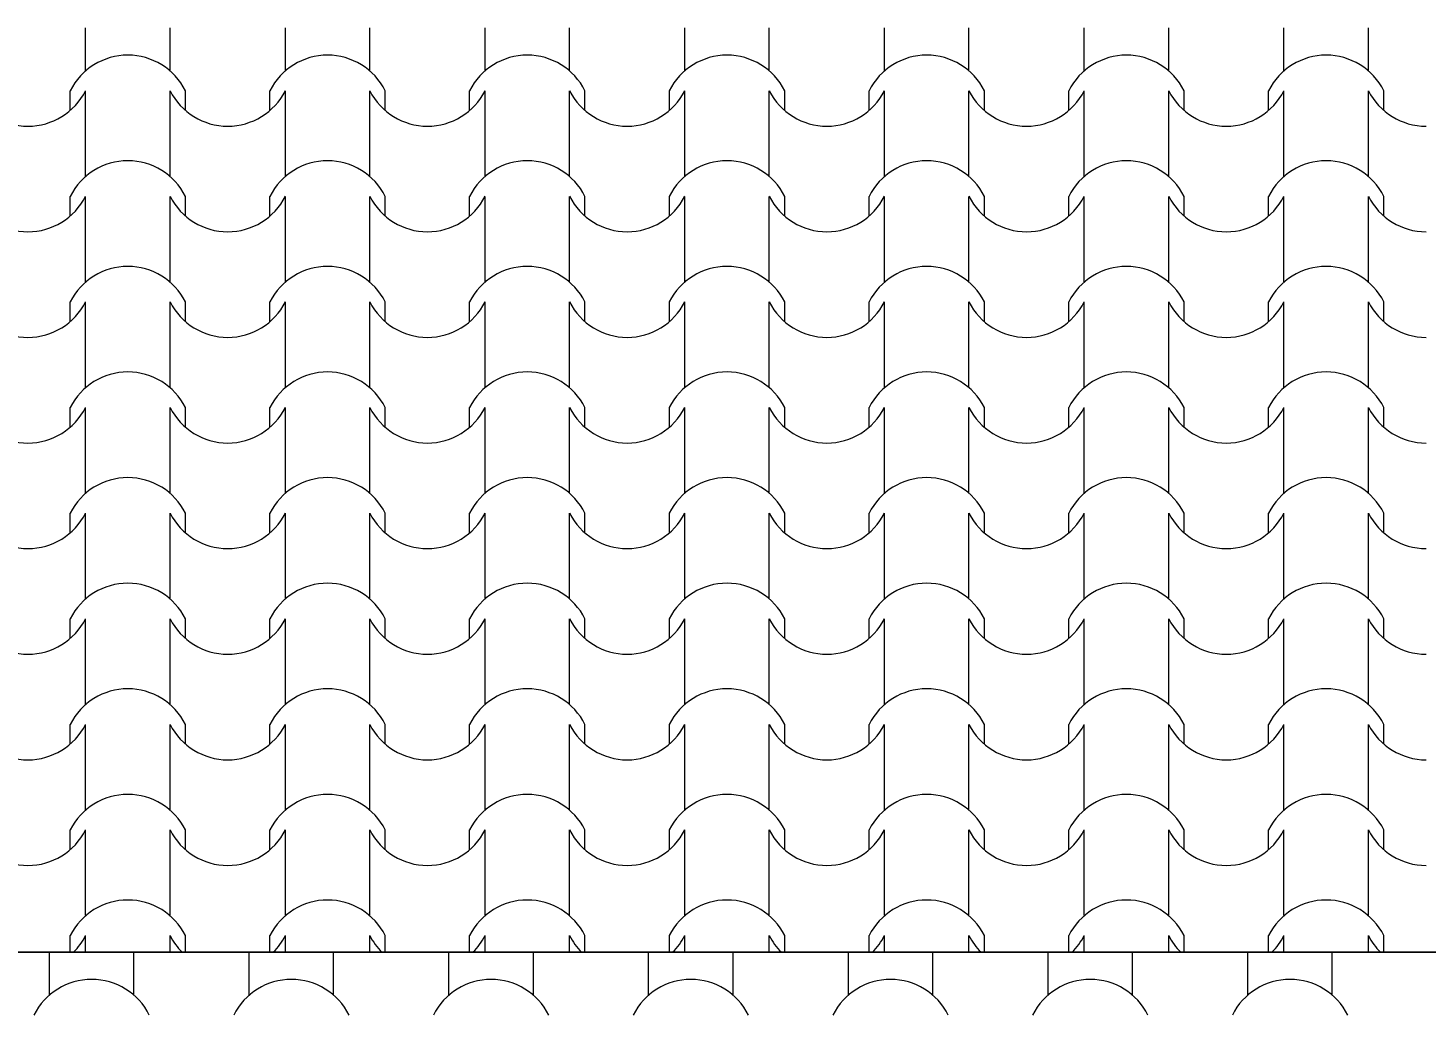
# Model space of a CAD drawing. Header units: feet. Extents: x 2791058 to 2855058, y -67651 to -26651.
# Drawn here: x 2827356 to 2831338, y -43962 to -41152 of the extents above; entities that cross this region are included whole.
import ezdxf

# ---------------------------------------------------------------- set-up
doc = ezdxf.new("R2010")
doc.units = ezdxf.units.FT
doc.header["$MEASUREMENT"] = 0
doc.linetypes.add('Dashed', pattern=[282.222223, 141.111112, -141.111112])
doc.layers.add('Dimensioning - General', color=7, linetype='Continuous')
for name, color, linetype, lineweight in [('Dimensioning - General_Pen_No__1', 7, 'Continuous', 0), ('Model Unit - Zone_Pen_No__101', 252, 'Continuous', 0), ('Structural - Bearing_Pen_No__1', 7, 'Continuous', 0)]:
    doc.layers.add(name, color=color, linetype=linetype, lineweight=lineweight)
doc.layers.add('Structural - Bearing_Pen_No__82', color=7, linetype='Continuous', lineweight=0, true_color=0xaaaaaa)
doc.styles.add('GENERATED_STYLE_2', font='arial.ttf')
doc.dimstyles.new('GENERATED_STYLE__2', dxfattribs={"dimtxt": 250, "dimasz": 190, "dimexe": 0.18, "dimexo": 3, "dimgap": 0.09, "dimtad": 1, "dimtih": 1, "dimtoh": 1, "dimlfac": 0.001, "dimzin": 0, "dimdsep": 46, "dimtxsty": 'GENERATED_STYLE_2', "dimblk": 'ARROWHEAD_2', "dimblk1": 'ARROWHEAD_2', "dimblk2": 'ARROWHEAD_2', "dimcen": 0.09, "dimclrd": 7, "dimclre": 7, "dimclrt": 7, "dimadec": 0, "dimazin": 0, "dimtfac": 1, "dimtdec": 4, "dimtmove": 0, "dimatfit": 3, "dimfxl": 1, "dimtolj": 1, "dimtzin": 0, "dimarcsym": 0})

# ---------------------------------------------------------------- blocks, each defined once
blk = doc.blocks.new('*X4', base_point=(2247653.8, -76425))
at = {"layer": 'Structural - Bearing_Pen_No__82', "color": 253, "linetype": 'Continuous', "lineweight": 0, "true_color": 0xaaaaaa}
for p, q in [((2827417, -43905.5), (2827417, -43783.5)), ((2827657.4, -43905.5), (2827657.4, -43783.5)), ((2827985.9, -43905.5), (2827985.9, -43783.5)), ((2828226.4, -43905.5), (2828226.4, -43783.5)), ((2828554.9, -43905.5), (2828554.9, -43783.5)), ((2828795.4, -43905.5), (2828795.4, -43783.5)), ((2829123.9, -43905.5), (2829123.9, -43783.5)), ((2829364.3, -43905.5), (2829364.3, -43783.5)), ((2829692.8, -43905.5), (2829692.8, -43783.5)), ((2829933.3, -43905.5), (2829933.3, -43783.5)), ((2830261.8, -43905.5), (2830261.8, -43783.5)), ((2830502.2, -43905.5), (2830502.2, -43783.5)), ((2830830.7, -43905.5), (2830830.7, -43783.5)), ((2831071.2, -43905.5), (2831071.2, -43783.5))]:
    blk.add_line(p, q, dxfattribs=at)
for centre in [(2827537.2, -44044.9), (2828106.2, -44044.9), (2828675.1, -44044.9), (2829244.1, -44044.9), (2829813.1, -44044.9), (2830382, -44044.9), (2830951, -44044.9)]:
    blk.add_arc(centre, 183.9, 26.7044, 153.2956, dxfattribs=at)
blk = doc.blocks.new('Fill_2', base_point=(2247653.8, -74225))
at = {"layer": 'Structural - Bearing_Pen_No__1', "color": 7, "linetype": 'Continuous', "lineweight": 0}
blk.add_line((2835418.2, -43783.5), (2819418.2, -43783.5), dxfattribs=at)
at = {"layer": 'Structural - Bearing_Pen_No__82', "color": 253, "linetype": 'Continuous', "lineweight": 0, "true_color": 0xaaaaaa}
blk.add_blockref('*X4', (2247653.8, -76425), dxfattribs=at)
blk = doc.blocks.new('*X6', base_point=(2247653.8, -76425))
at = {"layer": 'Structural - Bearing_Pen_No__82', "color": 253, "linetype": 'Continuous', "lineweight": 0, "true_color": 0xaaaaaa}
for p, q in [((2827520, -41274), (2827520, -41152.1)), ((2827760.5, -41274), (2827760.5, -41152.1)), ((2828089, -41274), (2828089, -41152.1)), ((2828329.4, -41274), (2828329.4, -41152.1)), ((2828657.9, -41274), (2828657.9, -41152.1)), ((2828898.4, -41274), (2828898.4, -41152.1)), ((2829226.9, -41274), (2829226.9, -41152.1)), ((2829467.4, -41274), (2829467.4, -41152.1)), ((2829795.8, -41274), (2829795.8, -41152.1)), ((2830036.3, -41274), (2830036.3, -41152.1)), ((2830364.8, -41274), (2830364.8, -41152.1)), ((2830605.3, -41274), (2830605.3, -41152.1)), ((2830933.8, -41274), (2830933.8, -41152.1)), ((2831174.2, -41274), (2831174.2, -41152.1)), ((2827476, -41386.9), (2827476, -41330.8)), ((2827520, -41452.7), (2827520, -41330.8)), ((2827760.5, -41452.7), (2827760.5, -41330.8)), ((2827804.5, -41386.9), (2827804.5, -41330.8)), ((2828045, -41386.9), (2828045, -41330.8)), ((2828089, -41452.7), (2828089, -41330.8)), ((2828329.4, -41452.7), (2828329.4, -41330.8)), ((2828373.4, -41386.9), (2828373.4, -41330.8)), ((2828613.9, -41386.9), (2828613.9, -41330.8)), ((2828657.9, -41452.7), (2828657.9, -41330.8)), ((2828898.4, -41452.7), (2828898.4, -41330.8)), ((2828942.4, -41386.9), (2828942.4, -41330.8)), ((2829182.9, -41386.9), (2829182.9, -41330.8)), ((2829226.9, -41452.7), (2829226.9, -41330.8)), ((2829467.4, -41452.7), (2829467.4, -41330.8)), ((2829511.4, -41386.9), (2829511.4, -41330.8)), ((2829751.8, -41386.9), (2829751.8, -41330.8)), ((2829795.8, -41452.7), (2829795.8, -41330.8)), ((2830036.3, -41452.7), (2830036.3, -41330.8)), ((2830080.3, -41386.9), (2830080.3, -41330.8)), ((2830320.8, -41386.9), (2830320.8, -41330.8)), ((2830364.8, -41452.7), (2830364.8, -41330.8)), ((2830605.3, -41452.7), (2830605.3, -41330.8)), ((2830649.3, -41386.9), (2830649.3, -41330.8)), ((2830889.8, -41386.9), (2830889.8, -41330.8)), ((2830933.8, -41452.7), (2830933.8, -41330.8)), ((2831174.2, -41452.7), (2831174.2, -41330.8)), ((2831218.2, -41386.9), (2831218.2, -41330.8)), ((2827520, -41574.7), (2827520, -41452.7)), ((2827760.5, -41574.7), (2827760.5, -41452.7)), ((2828089, -41574.7), (2828089, -41452.7)), ((2828329.4, -41574.7), (2828329.4, -41452.7)), ((2828657.9, -41574.7), (2828657.9, -41452.7)), ((2828898.4, -41574.7), (2828898.4, -41452.7)), ((2829226.9, -41574.7), (2829226.9, -41452.7)), ((2829467.4, -41574.7), (2829467.4, -41452.7)), ((2829795.8, -41574.7), (2829795.8, -41452.7)), ((2830036.3, -41574.7), (2830036.3, -41452.7)), ((2830364.8, -41574.7), (2830364.8, -41452.7)), ((2830605.3, -41574.7), (2830605.3, -41452.7)), ((2830933.8, -41574.7), (2830933.8, -41452.7)), ((2831174.2, -41574.7), (2831174.2, -41452.7)), ((2827476, -41687.5), (2827476, -41631.5)), ((2827520, -41753.4), (2827520, -41631.5)), ((2827760.5, -41753.4), (2827760.5, -41631.5)), ((2827804.5, -41687.5), (2827804.5, -41631.5)), ((2828045, -41687.5), (2828045, -41631.5)), ((2828089, -41753.4), (2828089, -41631.5)), ((2828329.4, -41753.4), (2828329.4, -41631.5)), ((2828373.4, -41687.5), (2828373.4, -41631.5)), ((2828613.9, -41687.5), (2828613.9, -41631.5)), ((2828657.9, -41753.4), (2828657.9, -41631.5)), ((2828898.4, -41753.4), (2828898.4, -41631.5)), ((2828942.4, -41687.5), (2828942.4, -41631.5)), ((2829182.9, -41687.5), (2829182.9, -41631.5)), ((2829226.9, -41753.4), (2829226.9, -41631.5)), ((2829467.4, -41753.4), (2829467.4, -41631.5)), ((2829511.4, -41687.5), (2829511.4, -41631.5)), ((2829751.8, -41687.5), (2829751.8, -41631.5)), ((2829795.8, -41753.4), (2829795.8, -41631.5)), ((2830036.3, -41753.4), (2830036.3, -41631.5)), ((2830080.3, -41687.5), (2830080.3, -41631.5)), ((2830320.8, -41687.5), (2830320.8, -41631.5)), ((2830364.8, -41753.4), (2830364.8, -41631.5)), ((2830605.3, -41753.4), (2830605.3, -41631.5)), ((2830649.3, -41687.5), (2830649.3, -41631.5)), ((2830889.8, -41687.5), (2830889.8, -41631.5)), ((2830933.8, -41753.4), (2830933.8, -41631.5)), ((2831174.2, -41753.4), (2831174.2, -41631.5)), ((2831218.2, -41687.5), (2831218.2, -41631.5)), ((2827520, -41875.3), (2827520, -41753.4)), ((2827760.5, -41875.3), (2827760.5, -41753.4)), ((2828089, -41875.3), (2828089, -41753.4)), ((2828329.4, -41875.3), (2828329.4, -41753.4)), ((2828657.9, -41875.3), (2828657.9, -41753.4)), ((2828898.4, -41875.3), (2828898.4, -41753.4)), ((2829226.9, -41875.3), (2829226.9, -41753.4)), ((2829467.4, -41875.3), (2829467.4, -41753.4)), ((2829795.8, -41875.3), (2829795.8, -41753.4)), ((2830036.3, -41875.3), (2830036.3, -41753.4)), ((2830364.8, -41875.3), (2830364.8, -41753.4)), ((2830605.3, -41875.3), (2830605.3, -41753.4)), ((2830933.8, -41875.3), (2830933.8, -41753.4)), ((2831174.2, -41875.3), (2831174.2, -41753.4)), ((2827476, -41988.2), (2827476, -41932.1)), ((2827520, -42054.1), (2827520, -41932.1)), ((2827760.5, -42054.1), (2827760.5, -41932.1)), ((2827804.5, -41988.2), (2827804.5, -41932.1)), ((2828045, -41988.2), (2828045, -41932.1)), ((2828089, -42054.1), (2828089, -41932.1)), ((2828329.4, -42054.1), (2828329.4, -41932.1)), ((2828373.4, -41988.2), (2828373.4, -41932.1)), ((2828613.9, -41988.2), (2828613.9, -41932.1)), ((2828657.9, -42054.1), (2828657.9, -41932.1)), ((2828898.4, -42054.1), (2828898.4, -41932.1)), ((2828942.4, -41988.2), (2828942.4, -41932.1)), ((2829182.9, -41988.2), (2829182.9, -41932.1)), ((2829226.9, -42054.1), (2829226.9, -41932.1)), ((2829467.4, -42054.1), (2829467.4, -41932.1)), ((2829511.4, -41988.2), (2829511.4, -41932.1)), ((2829751.8, -41988.2), (2829751.8, -41932.1)), ((2829795.8, -42054.1), (2829795.8, -41932.1)), ((2830036.3, -42054.1), (2830036.3, -41932.1)), ((2830080.3, -41988.2), (2830080.3, -41932.1)), ((2830320.8, -41988.2), (2830320.8, -41932.1)), ((2830364.8, -42054.1), (2830364.8, -41932.1)), ((2830605.3, -42054.1), (2830605.3, -41932.1)), ((2830649.3, -41988.2), (2830649.3, -41932.1)), ((2830889.8, -41988.2), (2830889.8, -41932.1)), ((2830933.8, -42054.1), (2830933.8, -41932.1)), ((2831174.2, -42054.1), (2831174.2, -41932.1)), ((2831218.2, -41988.2), (2831218.2, -41932.1)), ((2827520, -42176), (2827520, -42054.1)), ((2827760.5, -42176), (2827760.5, -42054.1)), ((2828089, -42176), (2828089, -42054.1)), ((2828329.4, -42176), (2828329.4, -42054.1)), ((2828657.9, -42176), (2828657.9, -42054.1)), ((2828898.4, -42176), (2828898.4, -42054.1)), ((2829226.9, -42176), (2829226.9, -42054.1)), ((2829467.4, -42176), (2829467.4, -42054.1)), ((2829795.8, -42176), (2829795.8, -42054.1)), ((2830036.3, -42176), (2830036.3, -42054.1)), ((2830364.8, -42176), (2830364.8, -42054.1)), ((2830605.3, -42176), (2830605.3, -42054.1)), ((2830933.8, -42176), (2830933.8, -42054.1)), ((2831174.2, -42176), (2831174.2, -42054.1)), ((2827476, -42288.9), (2827476, -42232.8)), ((2827520, -42354.8), (2827520, -42232.8)), ((2827760.5, -42354.8), (2827760.5, -42232.8)), ((2827804.5, -42288.9), (2827804.5, -42232.8)), ((2828045, -42288.9), (2828045, -42232.8)), ((2828089, -42354.8), (2828089, -42232.8)), ((2828329.4, -42354.8), (2828329.4, -42232.8)), ((2828373.4, -42288.9), (2828373.4, -42232.8)), ((2828613.9, -42288.9), (2828613.9, -42232.8)), ((2828657.9, -42354.8), (2828657.9, -42232.8)), ((2828898.4, -42354.8), (2828898.4, -42232.8)), ((2828942.4, -42288.9), (2828942.4, -42232.8)), ((2829182.9, -42288.9), (2829182.9, -42232.8)), ((2829226.9, -42354.8), (2829226.9, -42232.8)), ((2829467.4, -42354.8), (2829467.4, -42232.8)), ((2829511.4, -42288.9), (2829511.4, -42232.8)), ((2829751.8, -42288.9), (2829751.8, -42232.8)), ((2829795.8, -42354.8), (2829795.8, -42232.8)), ((2830036.3, -42354.8), (2830036.3, -42232.8)), ((2830080.3, -42288.9), (2830080.3, -42232.8)), ((2830320.8, -42288.9), (2830320.8, -42232.8)), ((2830364.8, -42354.8), (2830364.8, -42232.8)), ((2830605.3, -42354.8), (2830605.3, -42232.8)), ((2830649.3, -42288.9), (2830649.3, -42232.8)), ((2830889.8, -42288.9), (2830889.8, -42232.8)), ((2830933.8, -42354.8), (2830933.8, -42232.8)), ((2831174.2, -42354.8), (2831174.2, -42232.8)), ((2831218.2, -42288.9), (2831218.2, -42232.8)), ((2827520, -42476.7), (2827520, -42354.8)), ((2827760.5, -42476.7), (2827760.5, -42354.8)), ((2828089, -42476.7), (2828089, -42354.8)), ((2828329.4, -42476.7), (2828329.4, -42354.8)), ((2828657.9, -42476.7), (2828657.9, -42354.8)), ((2828898.4, -42476.7), (2828898.4, -42354.8)), ((2829226.9, -42476.7), (2829226.9, -42354.8)), ((2829467.4, -42476.7), (2829467.4, -42354.8)), ((2829795.8, -42476.7), (2829795.8, -42354.8)), ((2830036.3, -42476.7), (2830036.3, -42354.8)), ((2830364.8, -42476.7), (2830364.8, -42354.8)), ((2830605.3, -42476.7), (2830605.3, -42354.8)), ((2830933.8, -42476.7), (2830933.8, -42354.8)), ((2831174.2, -42476.7), (2831174.2, -42354.8)), ((2827476, -42589.5), (2827476, -42533.5)), ((2827520, -42655.4), (2827520, -42533.5)), ((2827760.5, -42655.4), (2827760.5, -42533.5)), ((2827804.5, -42589.5), (2827804.5, -42533.5)), ((2828045, -42589.5), (2828045, -42533.5)), ((2828089, -42655.4), (2828089, -42533.5)), ((2828329.4, -42655.4), (2828329.4, -42533.5)), ((2828373.4, -42589.5), (2828373.4, -42533.5)), ((2828613.9, -42589.5), (2828613.9, -42533.5)), ((2828657.9, -42655.4), (2828657.9, -42533.5)), ((2828898.4, -42655.4), (2828898.4, -42533.5)), ((2828942.4, -42589.5), (2828942.4, -42533.5)), ((2829182.9, -42589.5), (2829182.9, -42533.5)), ((2829226.9, -42655.4), (2829226.9, -42533.5)), ((2829467.4, -42655.4), (2829467.4, -42533.5)), ((2829511.4, -42589.5), (2829511.4, -42533.5)), ((2829751.8, -42589.5), (2829751.8, -42533.5)), ((2829795.8, -42655.4), (2829795.8, -42533.5)), ((2830036.3, -42655.4), (2830036.3, -42533.5)), ((2830080.3, -42589.5), (2830080.3, -42533.5)), ((2830320.8, -42589.5), (2830320.8, -42533.5)), ((2830364.8, -42655.4), (2830364.8, -42533.5)), ((2830605.3, -42655.4), (2830605.3, -42533.5)), ((2830649.3, -42589.5), (2830649.3, -42533.5)), ((2830889.8, -42589.5), (2830889.8, -42533.5)), ((2830933.8, -42655.4), (2830933.8, -42533.5)), ((2831174.2, -42655.4), (2831174.2, -42533.5)), ((2831218.2, -42589.5), (2831218.2, -42533.5)), ((2827520, -42777.4), (2827520, -42655.4)), ((2827760.5, -42777.4), (2827760.5, -42655.4)), ((2828089, -42777.4), (2828089, -42655.4)), ((2828329.4, -42777.4), (2828329.4, -42655.4)), ((2828657.9, -42777.4), (2828657.9, -42655.4)), ((2828898.4, -42777.4), (2828898.4, -42655.4)), ((2829226.9, -42777.4), (2829226.9, -42655.4)), ((2829467.4, -42777.4), (2829467.4, -42655.4)), ((2829795.8, -42777.4), (2829795.8, -42655.4)), ((2830036.3, -42777.4), (2830036.3, -42655.4)), ((2830364.8, -42777.4), (2830364.8, -42655.4)), ((2830605.3, -42777.4), (2830605.3, -42655.4)), ((2830933.8, -42777.4), (2830933.8, -42655.4)), ((2831174.2, -42777.4), (2831174.2, -42655.4)), ((2827476, -42890.2), (2827476, -42834.2)), ((2827520, -42956.1), (2827520, -42834.2)), ((2827760.5, -42956.1), (2827760.5, -42834.2)), ((2827804.5, -42890.2), (2827804.5, -42834.2)), ((2828045, -42890.2), (2828045, -42834.2)), ((2828089, -42956.1), (2828089, -42834.2)), ((2828329.4, -42956.1), (2828329.4, -42834.2)), ((2828373.4, -42890.2), (2828373.4, -42834.2)), ((2828613.9, -42890.2), (2828613.9, -42834.2)), ((2828657.9, -42956.1), (2828657.9, -42834.2)), ((2828898.4, -42956.1), (2828898.4, -42834.2)), ((2828942.4, -42890.2), (2828942.4, -42834.2)), ((2829182.9, -42890.2), (2829182.9, -42834.2)), ((2829226.9, -42956.1), (2829226.9, -42834.2)), ((2829467.4, -42956.1), (2829467.4, -42834.2)), ((2829511.4, -42890.2), (2829511.4, -42834.2)), ((2829751.8, -42890.2), (2829751.8, -42834.2)), ((2829795.8, -42956.1), (2829795.8, -42834.2)), ((2830036.3, -42956.1), (2830036.3, -42834.2)), ((2830080.3, -42890.2), (2830080.3, -42834.2)), ((2830320.8, -42890.2), (2830320.8, -42834.2)), ((2830364.8, -42956.1), (2830364.8, -42834.2)), ((2830605.3, -42956.1), (2830605.3, -42834.2)), ((2830649.3, -42890.2), (2830649.3, -42834.2)), ((2830889.8, -42890.2), (2830889.8, -42834.2)), ((2830933.8, -42956.1), (2830933.8, -42834.2)), ((2831174.2, -42956.1), (2831174.2, -42834.2)), ((2831218.2, -42890.2), (2831218.2, -42834.2)), ((2827520, -43078), (2827520, -42956.1)), ((2827760.5, -43078), (2827760.5, -42956.1)), ((2828089, -43078), (2828089, -42956.1)), ((2828329.4, -43078), (2828329.4, -42956.1)), ((2828657.9, -43078), (2828657.9, -42956.1)), ((2828898.4, -43078), (2828898.4, -42956.1)), ((2829226.9, -43078), (2829226.9, -42956.1)), ((2829467.4, -43078), (2829467.4, -42956.1)), ((2829795.8, -43078), (2829795.8, -42956.1)), ((2830036.3, -43078), (2830036.3, -42956.1)), ((2830364.8, -43078), (2830364.8, -42956.1)), ((2830605.3, -43078), (2830605.3, -42956.1)), ((2830933.8, -43078), (2830933.8, -42956.1)), ((2831174.2, -43078), (2831174.2, -42956.1)), ((2827476, -43190.9), (2827476, -43134.8)), ((2827520, -43256.8), (2827520, -43134.8)), ((2827760.5, -43256.8), (2827760.5, -43134.8)), ((2827804.5, -43190.9), (2827804.5, -43134.8)), ((2828045, -43190.9), (2828045, -43134.8)), ((2828089, -43256.8), (2828089, -43134.8)), ((2828329.4, -43256.8), (2828329.4, -43134.8)), ((2828373.4, -43190.9), (2828373.4, -43134.8)), ((2828613.9, -43190.9), (2828613.9, -43134.8)), ((2828657.9, -43256.8), (2828657.9, -43134.8)), ((2828898.4, -43256.8), (2828898.4, -43134.8)), ((2828942.4, -43190.9), (2828942.4, -43134.8)), ((2829182.9, -43190.9), (2829182.9, -43134.8)), ((2829226.9, -43256.8), (2829226.9, -43134.8)), ((2829467.4, -43256.8), (2829467.4, -43134.8)), ((2829511.4, -43190.9), (2829511.4, -43134.8)), ((2829751.8, -43190.9), (2829751.8, -43134.8)), ((2829795.8, -43256.8), (2829795.8, -43134.8)), ((2830036.3, -43256.8), (2830036.3, -43134.8)), ((2830080.3, -43190.9), (2830080.3, -43134.8)), ((2830320.8, -43190.9), (2830320.8, -43134.8)), ((2830364.8, -43256.8), (2830364.8, -43134.8)), ((2830605.3, -43256.8), (2830605.3, -43134.8)), ((2830649.3, -43190.9), (2830649.3, -43134.8)), ((2830889.8, -43190.9), (2830889.8, -43134.8)), ((2830933.8, -43256.8), (2830933.8, -43134.8)), ((2831174.2, -43256.8), (2831174.2, -43134.8)), ((2831218.2, -43190.9), (2831218.2, -43134.8)), ((2827520, -43378.7), (2827520, -43256.8)), ((2827760.5, -43378.7), (2827760.5, -43256.8)), ((2828089, -43378.7), (2828089, -43256.8)), ((2828329.4, -43378.7), (2828329.4, -43256.8)), ((2828657.9, -43378.7), (2828657.9, -43256.8)), ((2828898.4, -43378.7), (2828898.4, -43256.8)), ((2829226.9, -43378.7), (2829226.9, -43256.8)), ((2829467.4, -43378.7), (2829467.4, -43256.8)), ((2829795.8, -43378.7), (2829795.8, -43256.8)), ((2830036.3, -43378.7), (2830036.3, -43256.8)), ((2830364.8, -43378.7), (2830364.8, -43256.8)), ((2830605.3, -43378.7), (2830605.3, -43256.8)), ((2830933.8, -43378.7), (2830933.8, -43256.8)), ((2831174.2, -43378.7), (2831174.2, -43256.8)), ((2827476, -43491.6), (2827476, -43435.5)), ((2827520, -43557.4), (2827520, -43435.5)), ((2827760.5, -43557.4), (2827760.5, -43435.5)), ((2827804.5, -43491.6), (2827804.5, -43435.5)), ((2828045, -43491.6), (2828045, -43435.5)), ((2828089, -43557.4), (2828089, -43435.5)), ((2828329.4, -43557.4), (2828329.4, -43435.5)), ((2828373.4, -43491.6), (2828373.4, -43435.5)), ((2828613.9, -43491.6), (2828613.9, -43435.5)), ((2828657.9, -43557.4), (2828657.9, -43435.5)), ((2828898.4, -43557.4), (2828898.4, -43435.5)), ((2828942.4, -43491.6), (2828942.4, -43435.5)), ((2829182.9, -43491.6), (2829182.9, -43435.5)), ((2829226.9, -43557.4), (2829226.9, -43435.5)), ((2829467.4, -43557.4), (2829467.4, -43435.5)), ((2829511.4, -43491.6), (2829511.4, -43435.5)), ((2829751.8, -43491.6), (2829751.8, -43435.5)), ((2829795.8, -43557.4), (2829795.8, -43435.5)), ((2830036.3, -43557.4), (2830036.3, -43435.5)), ((2830080.3, -43491.6), (2830080.3, -43435.5)), ((2830320.8, -43491.6), (2830320.8, -43435.5)), ((2830364.8, -43557.4), (2830364.8, -43435.5)), ((2830605.3, -43557.4), (2830605.3, -43435.5)), ((2830649.3, -43491.6), (2830649.3, -43435.5)), ((2830889.8, -43491.6), (2830889.8, -43435.5)), ((2830933.8, -43557.4), (2830933.8, -43435.5)), ((2831174.2, -43557.4), (2831174.2, -43435.5)), ((2831218.2, -43491.6), (2831218.2, -43435.5)), ((2827520, -43679.4), (2827520, -43557.4)), ((2827760.5, -43679.4), (2827760.5, -43557.4)), ((2828089, -43679.4), (2828089, -43557.4)), ((2828329.4, -43679.4), (2828329.4, -43557.4)), ((2828657.9, -43679.4), (2828657.9, -43557.4)), ((2828898.4, -43679.4), (2828898.4, -43557.4)), ((2829226.9, -43679.4), (2829226.9, -43557.4)), ((2829467.4, -43679.4), (2829467.4, -43557.4)), ((2829795.8, -43679.4), (2829795.8, -43557.4)), ((2830036.3, -43679.4), (2830036.3, -43557.4)), ((2830364.8, -43679.4), (2830364.8, -43557.4)), ((2830605.3, -43679.4), (2830605.3, -43557.4)), ((2830933.8, -43679.4), (2830933.8, -43557.4)), ((2831174.2, -43679.4), (2831174.2, -43557.4)), ((2827476, -43783.5), (2827476, -43736.2)), ((2827520, -43783.5), (2827520, -43736.2)), ((2827760.5, -43783.5), (2827760.5, -43736.2)), ((2827804.5, -43783.5), (2827804.5, -43736.2)), ((2828045, -43783.5), (2828045, -43736.2)), ((2828089, -43783.5), (2828089, -43736.2)), ((2828329.4, -43783.5), (2828329.4, -43736.2)), ((2828373.4, -43783.5), (2828373.4, -43736.2)), ((2828613.9, -43783.5), (2828613.9, -43736.2)), ((2828657.9, -43783.5), (2828657.9, -43736.2)), ((2828898.4, -43783.5), (2828898.4, -43736.2)), ((2828942.4, -43783.5), (2828942.4, -43736.2)), ((2829182.9, -43783.5), (2829182.9, -43736.2)), ((2829226.9, -43783.5), (2829226.9, -43736.2)), ((2829467.4, -43783.5), (2829467.4, -43736.2)), ((2829511.4, -43783.5), (2829511.4, -43736.2)), ((2829751.8, -43783.5), (2829751.8, -43736.2)), ((2829795.8, -43783.5), (2829795.8, -43736.2)), ((2830036.3, -43783.5), (2830036.3, -43736.2)), ((2830080.3, -43783.5), (2830080.3, -43736.2)), ((2830320.8, -43783.5), (2830320.8, -43736.2)), ((2830364.8, -43783.5), (2830364.8, -43736.2)), ((2830605.3, -43783.5), (2830605.3, -43736.2)), ((2830649.3, -43783.5), (2830649.3, -43736.2)), ((2830889.8, -43783.5), (2830889.8, -43736.2)), ((2830933.8, -43783.5), (2830933.8, -43736.2)), ((2831174.2, -43783.5), (2831174.2, -43736.2)), ((2831218.2, -43783.5), (2831218.2, -43736.2))]:
    blk.add_line(p, q, dxfattribs=at)
for centre, radius, start, end in [((2827640.2, -41413.4), 183.9, 26.7044, 153.2956), ((2828209.2, -41413.4), 183.9, 26.7044, 153.2956), ((2828778.2, -41413.4), 183.9, 26.7044, 153.2956), ((2829347.1, -41413.4), 183.9, 26.7044, 153.2956), ((2829916.1, -41413.4), 183.9, 26.7044, 153.2956), ((2830485, -41413.4), 183.9, 26.7044, 153.2956), ((2831054, -41413.4), 183.9, 26.7044, 153.2956), ((2827356.3, -41246.9), 184.9, 206.9885, 269.8295), ((2827355.2, -41246.9), 184.9, 270.1705, 333.0115), ((2827925.3, -41246.9), 184.9, 206.9885, 269.8295), ((2827924.2, -41246.9), 184.9, 270.1705, 333.0115), ((2828494.2, -41246.9), 184.9, 206.9885, 269.8295), ((2828493.1, -41246.9), 184.9, 270.1705, 333.0115), ((2829063.2, -41246.9), 184.9, 206.9885, 269.8295), ((2829062.1, -41246.9), 184.9, 270.1705, 333.0115), ((2829632.2, -41246.9), 184.9, 206.9885, 269.8295), ((2829631.1, -41246.9), 184.9, 270.1705, 333.0115), ((2830201.1, -41246.9), 184.9, 206.9885, 269.8295), ((2830200, -41246.9), 184.9, 270.1705, 333.0115), ((2830770.1, -41246.9), 184.9, 206.9885, 269.8295), ((2830769, -41246.9), 184.9, 270.1705, 333.0115), ((2831339, -41246.9), 184.9, 206.9885, 269.8295), ((2827640.2, -41714.1), 183.9, 26.7044, 153.2956), ((2828209.2, -41714.1), 183.9, 26.7044, 153.2956), ((2828778.2, -41714.1), 183.9, 26.7044, 153.2956), ((2829347.1, -41714.1), 183.9, 26.7044, 153.2956), ((2829916.1, -41714.1), 183.9, 26.7044, 153.2956), ((2830485, -41714.1), 183.9, 26.7044, 153.2956), ((2831054, -41714.1), 183.9, 26.7044, 153.2956), ((2827356.3, -41547.5), 184.9, 206.9885, 269.8295), ((2827355.2, -41547.5), 184.9, 270.1705, 333.0115), ((2827925.3, -41547.5), 184.9, 206.9885, 269.8295), ((2827924.2, -41547.5), 184.9, 270.1705, 333.0115), ((2828494.2, -41547.5), 184.9, 206.9885, 269.8295), ((2828493.1, -41547.5), 184.9, 270.1705, 333.0115), ((2829063.2, -41547.5), 184.9, 206.9885, 269.8295), ((2829062.1, -41547.5), 184.9, 270.1705, 333.0115), ((2829632.2, -41547.5), 184.9, 206.9885, 269.8295), ((2829631.1, -41547.5), 184.9, 270.1705, 333.0115), ((2830201.1, -41547.5), 184.9, 206.9885, 269.8295), ((2830200, -41547.5), 184.9, 270.1705, 333.0115), ((2830770.1, -41547.5), 184.9, 206.9885, 269.8295), ((2830769, -41547.5), 184.9, 270.1705, 333.0115), ((2831339, -41547.5), 184.9, 206.9885, 269.8295), ((2827640.2, -42014.8), 183.9, 26.7044, 153.2956), ((2828209.2, -42014.8), 183.9, 26.7044, 153.2956), ((2828778.2, -42014.8), 183.9, 26.7044, 153.2956), ((2829347.1, -42014.8), 183.9, 26.7044, 153.2956), ((2829916.1, -42014.8), 183.9, 26.7044, 153.2956), ((2830485, -42014.8), 183.9, 26.7044, 153.2956), ((2831054, -42014.8), 183.9, 26.7044, 153.2956), ((2827356.3, -41848.2), 184.9, 206.9885, 269.8295), ((2827355.2, -41848.2), 184.9, 270.1705, 333.0115), ((2827925.3, -41848.2), 184.9, 206.9885, 269.8295), ((2827924.2, -41848.2), 184.9, 270.1705, 333.0115), ((2828494.2, -41848.2), 184.9, 206.9885, 269.8295), ((2828493.1, -41848.2), 184.9, 270.1705, 333.0115), ((2829063.2, -41848.2), 184.9, 206.9885, 269.8295), ((2829062.1, -41848.2), 184.9, 270.1705, 333.0115), ((2829632.2, -41848.2), 184.9, 206.9885, 269.8295), ((2829631.1, -41848.2), 184.9, 270.1705, 333.0115), ((2830201.1, -41848.2), 184.9, 206.9885, 269.8295), ((2830200, -41848.2), 184.9, 270.1705, 333.0115), ((2830770.1, -41848.2), 184.9, 206.9885, 269.8295), ((2830769, -41848.2), 184.9, 270.1705, 333.0115), ((2831339, -41848.2), 184.9, 206.9885, 269.8295), ((2827640.2, -42315.4), 183.9, 26.7044, 153.2956), ((2828209.2, -42315.4), 183.9, 26.7044, 153.2956), ((2828778.2, -42315.4), 183.9, 26.7044, 153.2956), ((2829347.1, -42315.4), 183.9, 26.7044, 153.2956), ((2829916.1, -42315.4), 183.9, 26.7044, 153.2956), ((2830485, -42315.4), 183.9, 26.7044, 153.2956), ((2831054, -42315.4), 183.9, 26.7044, 153.2956), ((2827356.3, -42148.9), 184.9, 206.9885, 269.8295), ((2827355.2, -42148.9), 184.9, 270.1705, 333.0115), ((2827925.3, -42148.9), 184.9, 206.9885, 269.8295), ((2827924.2, -42148.9), 184.9, 270.1705, 333.0115), ((2828494.2, -42148.9), 184.9, 206.9885, 269.8295), ((2828493.1, -42148.9), 184.9, 270.1705, 333.0115), ((2829063.2, -42148.9), 184.9, 206.9885, 269.8295), ((2829062.1, -42148.9), 184.9, 270.1705, 333.0115), ((2829632.2, -42148.9), 184.9, 206.9885, 269.8295), ((2829631.1, -42148.9), 184.9, 270.1705, 333.0115), ((2830201.1, -42148.9), 184.9, 206.9885, 269.8295), ((2830200, -42148.9), 184.9, 270.1705, 333.0115), ((2830770.1, -42148.9), 184.9, 206.9885, 269.8295), ((2830769, -42148.9), 184.9, 270.1705, 333.0115), ((2831339, -42148.9), 184.9, 206.9885, 269.8295), ((2827640.2, -42616.1), 183.9, 26.7044, 153.2956), ((2828209.2, -42616.1), 183.9, 26.7044, 153.2956), ((2828778.2, -42616.1), 183.9, 26.7044, 153.2956), ((2829347.1, -42616.1), 183.9, 26.7044, 153.2956), ((2829916.1, -42616.1), 183.9, 26.7044, 153.2956), ((2830485, -42616.1), 183.9, 26.7044, 153.2956), ((2831054, -42616.1), 183.9, 26.7044, 153.2956), ((2827356.3, -42449.6), 184.9, 206.9885, 269.8295), ((2827355.2, -42449.6), 184.9, 270.1705, 333.0115), ((2827925.3, -42449.6), 184.9, 206.9885, 269.8295), ((2827924.2, -42449.6), 184.9, 270.1705, 333.0115), ((2828494.2, -42449.6), 184.9, 206.9885, 269.8295), ((2828493.1, -42449.6), 184.9, 270.1705, 333.0115), ((2829063.2, -42449.6), 184.9, 206.9885, 269.8295), ((2829062.1, -42449.6), 184.9, 270.1705, 333.0115), ((2829632.2, -42449.6), 184.9, 206.9885, 269.8295), ((2829631.1, -42449.6), 184.9, 270.1705, 333.0115), ((2830201.1, -42449.6), 184.9, 206.9885, 269.8295), ((2830200, -42449.6), 184.9, 270.1705, 333.0115), ((2830770.1, -42449.6), 184.9, 206.9885, 269.8295), ((2830769, -42449.6), 184.9, 270.1705, 333.0115), ((2831339, -42449.6), 184.9, 206.9885, 269.8295), ((2827640.2, -42916.8), 183.9, 26.7044, 153.2956), ((2828209.2, -42916.8), 183.9, 26.7044, 153.2956), ((2828778.2, -42916.8), 183.9, 26.7044, 153.2956), ((2829347.1, -42916.8), 183.9, 26.7044, 153.2956), ((2829916.1, -42916.8), 183.9, 26.7044, 153.2956), ((2830485, -42916.8), 183.9, 26.7044, 153.2956), ((2831054, -42916.8), 183.9, 26.7044, 153.2956), ((2827356.3, -42750.2), 184.9, 206.9885, 269.8295), ((2827355.2, -42750.2), 184.9, 270.1705, 333.0115), ((2827925.3, -42750.2), 184.9, 206.9885, 269.8295), ((2827924.2, -42750.2), 184.9, 270.1705, 333.0115), ((2828494.2, -42750.2), 184.9, 206.9885, 269.8295), ((2828493.1, -42750.2), 184.9, 270.1705, 333.0115), ((2829063.2, -42750.2), 184.9, 206.9885, 269.8295), ((2829062.1, -42750.2), 184.9, 270.1705, 333.0115), ((2829632.2, -42750.2), 184.9, 206.9885, 269.8295), ((2829631.1, -42750.2), 184.9, 270.1705, 333.0115), ((2830201.1, -42750.2), 184.9, 206.9885, 269.8295), ((2830200, -42750.2), 184.9, 270.1705, 333.0115), ((2830770.1, -42750.2), 184.9, 206.9885, 269.8295), ((2830769, -42750.2), 184.9, 270.1705, 333.0115), ((2831339, -42750.2), 184.9, 206.9885, 269.8295), ((2827640.2, -43217.5), 183.9, 26.7044, 153.2956), ((2828209.2, -43217.5), 183.9, 26.7044, 153.2956), ((2828778.2, -43217.5), 183.9, 26.7044, 153.2956), ((2829347.1, -43217.5), 183.9, 26.7044, 153.2956), ((2829916.1, -43217.5), 183.9, 26.7044, 153.2956), ((2830485, -43217.5), 183.9, 26.7044, 153.2956), ((2831054, -43217.5), 183.9, 26.7044, 153.2956), ((2827356.3, -43050.9), 184.9, 206.9885, 269.8295), ((2827355.2, -43050.9), 184.9, 270.1705, 333.0115), ((2827925.3, -43050.9), 184.9, 206.9885, 269.8295), ((2827924.2, -43050.9), 184.9, 270.1705, 333.0115), ((2828494.2, -43050.9), 184.9, 206.9885, 269.8295), ((2828493.1, -43050.9), 184.9, 270.1705, 333.0115), ((2829063.2, -43050.9), 184.9, 206.9885, 269.8295), ((2829062.1, -43050.9), 184.9, 270.1705, 333.0115), ((2829632.2, -43050.9), 184.9, 206.9885, 269.8295), ((2829631.1, -43050.9), 184.9, 270.1705, 333.0115), ((2830201.1, -43050.9), 184.9, 206.9885, 269.8295), ((2830200, -43050.9), 184.9, 270.1705, 333.0115), ((2830770.1, -43050.9), 184.9, 206.9885, 269.8295), ((2830769, -43050.9), 184.9, 270.1705, 333.0115), ((2831339, -43050.9), 184.9, 206.9885, 269.8295), ((2827640.2, -43518.1), 183.9, 26.7044, 153.2956), ((2828209.2, -43518.1), 183.9, 26.7044, 153.2956), ((2828778.2, -43518.1), 183.9, 26.7044, 153.2956), ((2829347.1, -43518.1), 183.9, 26.7044, 153.2956), ((2829916.1, -43518.1), 183.9, 26.7044, 153.2956), ((2830485, -43518.1), 183.9, 26.7044, 153.2956), ((2831054, -43518.1), 183.9, 26.7044, 153.2956), ((2827356.3, -43351.6), 184.9, 206.9885, 269.8295), ((2827355.2, -43351.6), 184.9, 270.1705, 333.0115), ((2827925.3, -43351.6), 184.9, 206.9885, 269.8295), ((2827924.2, -43351.6), 184.9, 270.1705, 333.0115), ((2828494.2, -43351.6), 184.9, 206.9885, 269.8295), ((2828493.1, -43351.6), 184.9, 270.1705, 333.0115), ((2829063.2, -43351.6), 184.9, 206.9885, 269.8295), ((2829062.1, -43351.6), 184.9, 270.1705, 333.0115), ((2829632.2, -43351.6), 184.9, 206.9885, 269.8295), ((2829631.1, -43351.6), 184.9, 270.1705, 333.0115), ((2830201.1, -43351.6), 184.9, 206.9885, 269.8295), ((2830200, -43351.6), 184.9, 270.1705, 333.0115), ((2830770.1, -43351.6), 184.9, 206.9885, 269.8295), ((2830769, -43351.6), 184.9, 270.1705, 333.0115), ((2831339, -43351.6), 184.9, 206.9885, 269.8295), ((2827640.2, -43818.8), 183.9, 26.7044, 153.2956), ((2828209.2, -43818.8), 183.9, 26.7044, 153.2956), ((2828778.2, -43818.8), 183.9, 26.7044, 153.2956), ((2829347.1, -43818.8), 183.9, 26.7044, 153.2956), ((2829916.1, -43818.8), 183.9, 26.7044, 153.2956), ((2830485, -43818.8), 183.9, 26.7044, 153.2956), ((2831054, -43818.8), 183.9, 26.7044, 153.2956), ((2827355.2, -43652.3), 184.9, 314.7673, 333.0115), ((2827925.3, -43652.3), 184.9, 206.9885, 225.2327), ((2827924.2, -43652.3), 184.9, 314.7673, 333.0115), ((2828494.2, -43652.3), 184.9, 206.9885, 225.2327), ((2828493.1, -43652.3), 184.9, 314.7673, 333.0115), ((2829063.2, -43652.3), 184.9, 206.9885, 225.2327), ((2829062.1, -43652.3), 184.9, 314.7673, 333.0115), ((2829632.2, -43652.3), 184.9, 206.9885, 225.2327), ((2829631.1, -43652.3), 184.9, 314.7673, 333.0115), ((2830201.1, -43652.3), 184.9, 206.9885, 225.2327), ((2830200, -43652.3), 184.9, 314.7673, 333.0115), ((2830770.1, -43652.3), 184.9, 206.9885, 225.2327), ((2830769, -43652.3), 184.9, 314.7673, 333.0115), ((2831339, -43652.3), 184.9, 206.9885, 225.2327)]:
    blk.add_arc(centre, radius, start, end, dxfattribs=at)
blk = doc.blocks.new('Fill_3', base_point=(2247653.8, -74225))
at = {"layer": 'Structural - Bearing_Pen_No__1', "color": 7, "linetype": 'Continuous', "lineweight": 0}
blk.add_line((2819418.2, -43783.5), (2835418.2, -43783.5), dxfattribs=at)
at = {"layer": 'Structural - Bearing_Pen_No__82', "color": 253, "linetype": 'Continuous', "lineweight": 0, "true_color": 0xaaaaaa}
blk.add_blockref('*X6', (2247653.8, -76425), dxfattribs=at)
blk = doc.blocks.new('*D156', base_point=(2247653.8, -76425))
at = {"layer": 'Dimensioning - General_Pen_No__1', "color": 7, "linetype": 'Continuous', "lineweight": 0, "transparency": 16777216}
for p, q in [((2803604.4, -33750.7), (2803604.4, -33375.7)), ((2819204.4, -33750.7), (2819204.4, -33375.7)), ((2803676.5, -33438.2), (2803532.2, -33688.2)), ((2819276.5, -33438.2), (2819132.2, -33688.2)), ((2803482.1, -33563.2), (2803604.4, -33563.2)), ((2803604.4, -33563.2), (2819204.4, -33563.2)), ((2819204.4, -33563.2), (2835704.4, -33563.2))]:
    blk.add_line(p, q, dxfattribs=at)
at = {"layer": 'Dimensioning - General_Pen_No__1', "color": 7, "lineweight": 0, "transparency": 16777216, "insert": (2810976.9, -33513.2), "char_height": 250, "attachment_point": 7, "style": 'GENERATED_STYLE_2'}
blk.add_mtext('\\A1;15.60', dxfattribs=at)
blk = doc.blocks.new('ARROWHEAD_2')
at = {"color": 0, "linetype": 'Continuous', "lineweight": 0}
for p, q in [((-0.378, -0.655), (0.378, 0.655)), ((0, 0), (-1, 0))]:
    blk.add_line(p, q, dxfattribs=at)

msp = doc.modelspace()

# ---------------------------------------------------------------- linework, layer by layer
at = {"layer": 'Model Unit - Zone_Pen_No__101', "color": 252, "linetype": 'Dashed', "lineweight": 0}
msp.add_line((2835218.173, -43783.549), (2819618.173, -43783.549), dxfattribs=at)

# ---------------------------------------------------------------- block references
at = {"layer": 'Structural - Bearing_Pen_No__82', "color": 253, "linetype": 'Continuous', "lineweight": 0, "true_color": 0xaaaaaa}
for name in ['Fill_3', 'Fill_2']:
    msp.add_blockref(name, (2247653.822, -74224.967), dxfattribs=at)

# ---------------------------------------------------------------- dimensions: what is measured, and where the dimension line sits
at = {"layer": 'Dimensioning - General', "color": 7, "linetype": 'Continuous', "lineweight": 0}
dim = msp.add_linear_dim(base=(2819204.377, -33563.192), p1=(2803604.377, -43881.235), p2=(2819204.377, -37331.235), dimstyle='GENERATED_STYLE__2', dxfattribs=at)
dim.commit()
dim.dimension.update_dxf_attribs({"geometry": '*D156', "text_midpoint": (2811396.95, -33388.192), "dimtype": 160})

doc.saveas('drawing.dxf')
